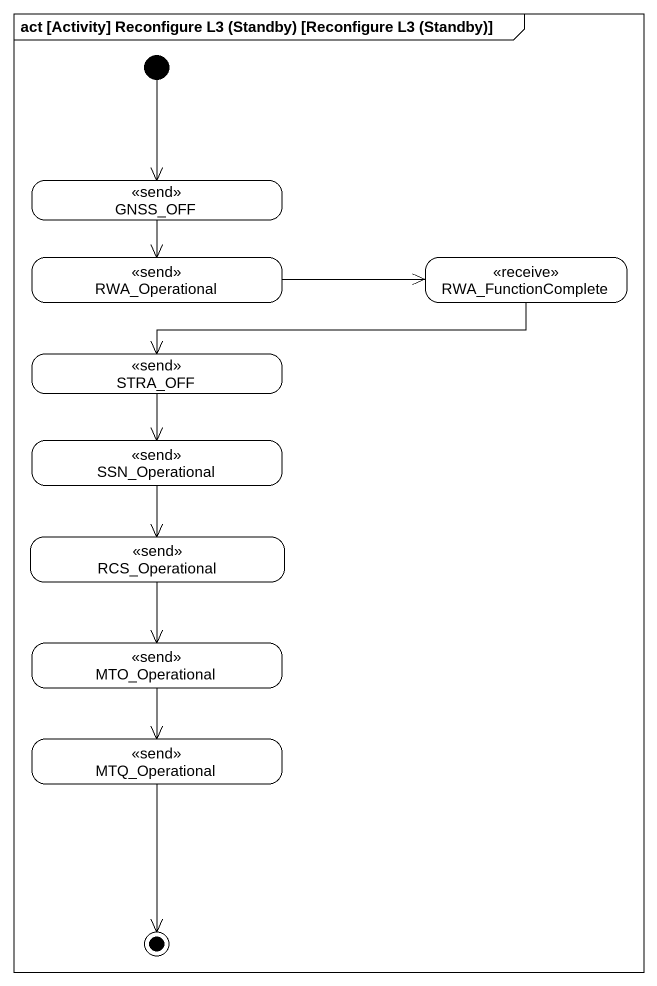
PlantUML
@startuml
mainframe act [Activity] Reconfigure L3 (Standby) [Reconfigure L3 (Standby)]
hide empty description
state GNSS_OFF <<send>>
state RWA_Operational <<send>>
state RWA_FunctionComplete <<receive>>
state STRA_OFF <<send>>
state SSN_Operational <<send>>
state RCS_Operational <<send>>
state MTO_Operational <<send>>
state MTQ_Operational <<send>>
[*] --> GNSS_OFF
GNSS_OFF --> RWA_Operational
RWA_Operational -right-> RWA_FunctionComplete
RWA_FunctionComplete -left-> STRA_OFF
STRA_OFF --> SSN_Operational
SSN_Operational --> RCS_Operational
RCS_Operational --> MTO_Operational
MTO_Operational --> MTQ_Operational
MTQ_Operational --> [*]
@enduml
